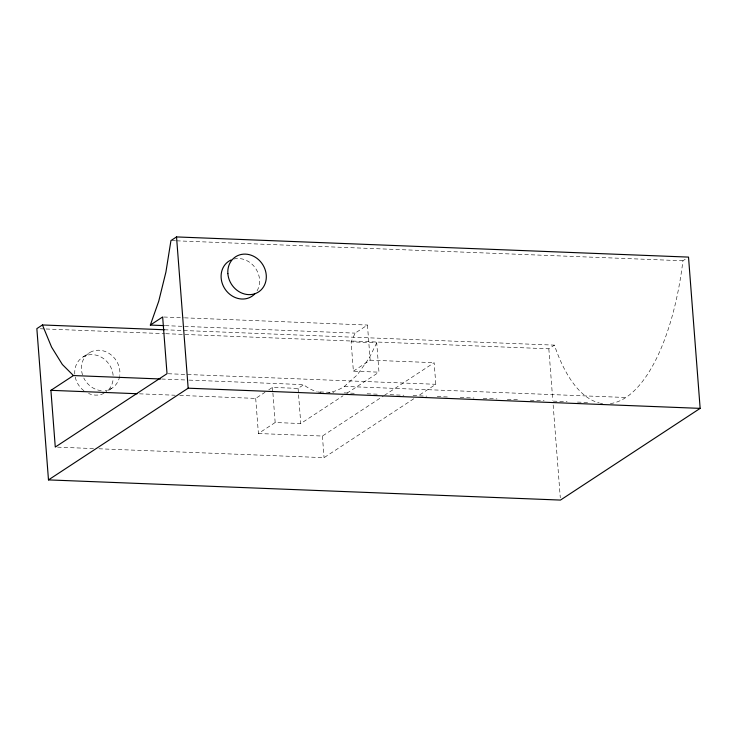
<?xml version="1.0" encoding="UTF-8"?>
<svg xmlns="http://www.w3.org/2000/svg" width="737" height="737" viewBox="0 0 737 737"><rect width="100%" height="100%" fill="white"/><g stroke="black" fill="none" stroke-linecap="round" stroke-linejoin="round"><path stroke-width="0.55" stroke-dasharray="3.69 2.76" d="M353.392 371.162L370.149 360.163L367.45 325.045L355.133 333.133L351.134 341.839L353.392 371.162L378.984 372.176L376.727 342.843L351.134 341.839M376.727 342.843L369.255 357.979L357.242 374.893L344.354 386.4A181.311 73.285 -87.7 0 1 328.794 392.48M83.032 356.966L89.739 352.562M111.619 388.381L104.912 392.784A20.986 18.443 56.7 0 0 113.166 378.79M179.773 395.419L255.702 398.404L265.016 392.296M268.747 389.845L272.469 387.404L298.07 388.408L303.819 384.631L304.786 385.598A181.311 73.285 -87.7 0 0 316.68 391.568M255.702 398.404L258.411 433.522L275.168 422.522L300.77 423.526L343.055 395.769M346.869 393.263L378.984 372.176M258.411 433.522L322.41 436.046L383.378 396.018M384.336 395.391L434.148 362.687L435.807 384.299L417.667 396.211M98.924 448.778L324.068 457.659L413.844 398.717M165.705 333.704L548.835 348.804L554.417 345.137A181.311 73.285 -87.7 0 0 599.273 402.936M610.383 403.581A181.311 73.285 -87.7 0 0 682.923 260.769L685.714 258.936M172.09 240.64L175.544 240.778M176.696 240.824L682.923 260.769M163.807 317.021L183.366 317.794M184.517 317.84L367.45 325.045M165.3 325.653L355.133 333.133M164.397 329.761L554.417 345.137M40.305 328.766L44.902 328.942M46.053 328.988L164.563 333.658M370.149 360.163L434.148 362.687M168.165 373.742L435.807 384.299M161.689 379.03L188.055 380.071M189.197 380.117L303.819 384.631M344.354 386.4L625.943 397.501M319.987 391.927L333.778 392.471M344.124 392.885L356.763 393.383M367.109 393.788L379.748 394.286M390.094 394.691L403.885 395.235M413.079 395.603L426.87 396.147M437.216 396.552L449.856 397.05M460.201 397.455L473.992 397.998M483.196 398.367L496.987 398.91M507.323 399.316L519.972 399.813M530.318 400.219L544.109 400.762M553.303 401.131L567.094 401.674M577.439 402.08L590.079 402.577M139.505 393.825L175.166 395.235M57.578 447.156L94.336 448.603M548.835 348.804L552.805 400.375M553.155 404.963L560.295 497.779M322.41 436.046L324.068 457.659M298.07 388.408L300.77 423.526M272.469 387.404L272.819 391.937M272.902 393.07L275.168 422.522M602.58 403.572A181.311 73.285 -87.7 0 1 600.369 403.194M320.991 392.471A181.311 73.285 -87.7 0 1 317.684 391.844M119.606 376.441A20.986 18.443 56.7 0 1 105.216 390.582M101.236 390.647A20.986 18.443 56.7 0 1 83.788 378.017M82.553 374.976A20.986 18.443 56.7 0 1 98.62 350.213A20.986 18.443 56.7 0 1 119.763 375.428M104.074 393.254A20.986 18.443 56.7 0 1 88.551 393.503M83.963 390.803A20.986 18.443 56.7 0 1 74.898 375.17M74.787 374.12A20.986 18.443 56.7 0 1 92.411 354.626A20.986 18.443 56.7 0 1 113.157 375.63M233.878 259.009A21.005 18.462 56.7 0 1 255.288 267.918A21.005 18.462 56.7 0 1 256.808 291.29"/><path stroke-width="1.11" d="M164.148 325.607L150.339 325.063L158.731 301.24L165.917 272.064L170.938 240.594L176.53 236.927L688.515 257.102L700.15 408.372L560.47 500.073L48.485 479.898L36.85 328.628L42.433 324.962L164.397 329.761M150.339 325.063L162.656 316.974L167.023 373.705L55.275 447.064L50.908 390.334L73.433 375.557L160.546 378.984M48.485 479.898L188.165 388.196L700.15 408.372M50.908 390.334L137.202 393.733M73.433 375.557L62.359 364.502L51.59 347.127L42.433 324.962M176.53 236.927L188.165 388.196M255.03 293.63A21.005 18.462 56.7 0 1 225.411 289.623A21.005 18.462 56.7 0 1 231.114 259.958M227.862 273.611A21.005 18.462 56.7 0 0 258.005 292.294A21.005 18.462 56.7 0 0 255.306 257.204A21.005 18.462 56.7 0 0 227.862 273.611"/></g></svg>
